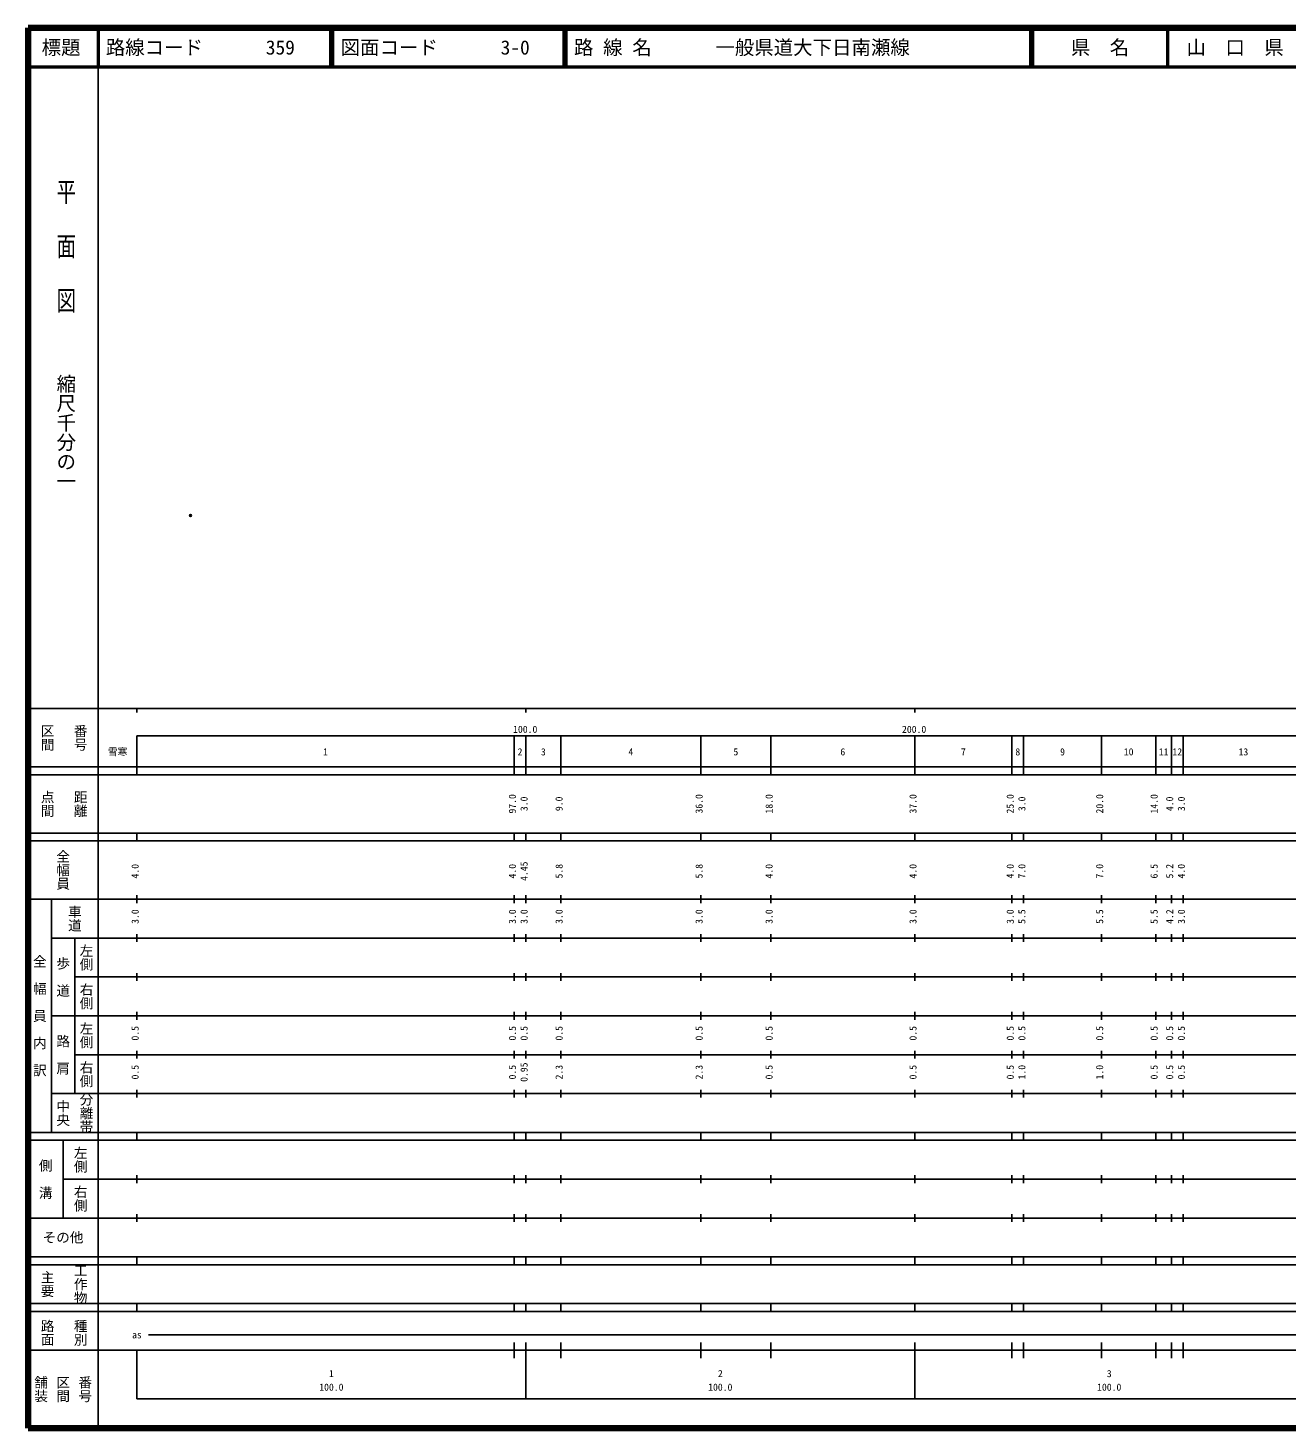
# Model space of a CAD drawing. Units: millimetres on the paper. Extents: x 40 to 680, y 20 to 380.
# Drawn here: x 40 to 363.7, y 20 to 380 of the extents above; entities that cross this region are included whole.
import ezdxf
from ezdxf.enums import TextEntityAlignment as Align

# ---------------------------------------------------------------- set-up
doc = ezdxf.new("R2010")
doc.units = ezdxf.units.MM
doc.header["$PDMODE"] = 32
doc.header["$PDSIZE"] = 0.5
doc.layers.add('M-OTRS', color=6, linetype='Continuous')
doc.layers.add('M-TTL-TXT', color=7, linetype='Continuous')
for name, color, linetype, lineweight in [('M-TTL', 2, 'Continuous', 140), ('M-TTL-BAND', 7, 'Continuous', 25), ('M-TTL-LINE', 7, 'Continuous', 50)]:
    doc.layers.add(name, color=color, linetype=linetype, lineweight=lineweight)
doc.styles.add('@ＭＳ ゴシック', font='')
doc.styles.add('ＭＳ ゴシック', font='')
doc.styles.get('@ＭＳ ゴシック').set_extended_font_data('@MS Gothic')
doc.styles.get('ＭＳ ゴシック').set_extended_font_data('MS Gothic')

msp = doc.modelspace()

# ---------------------------------------------------------------- linework, layer by layer
at = {"layer": 'M-OTRS'}
msp.add_point((81.791, 254.64), dxfattribs=at)
at = {"layer": 'M-TTL'}
for p, q in [((40, 380), (40, 20)), ((680, 380), (40, 380)), ((40, 20), (680, 20))]:
    msp.add_line(p, q, dxfattribs=at)
at = {"layer": 'M-TTL-BAND'}
for p, q in [((58, 370), (58, 20)), ((40, 205), (579, 205)), ((68, 205), (68, 204)), ((168, 205), (168, 204)), ((268, 205), (268, 204)), ((68, 198), (579, 198)), ((68, 198), (68, 188)), ((165, 188), (165, 198)), ((168, 188), (168, 198)), ((177, 188), (177, 198)), ((213, 188), (213, 198)), ((231, 188), (231, 198)), ((268, 188), (268, 198)), ((293, 188), (293, 198)), ((296, 188), (296, 198)), ((316, 188), (316, 198)), ((330, 188), (330, 198)), ((334, 188), (334, 198)), ((337, 188), (337, 198)), ((40, 190), (579, 190)), ((40, 188), (579, 188)), ((40, 173), (579, 173)), ((68, 171), (68, 173)), ((165, 171), (165, 173)), ((168, 171), (168, 173)), ((177, 171), (177, 173)), ((213, 171), (213, 173)), ((231, 171), (231, 173)), ((268, 171), (268, 173)), ((293, 171), (293, 173)), ((296, 171), (296, 173)), ((316, 171), (316, 173)), ((330, 171), (330, 173)), ((334, 171), (334, 173)), ((337, 171), (337, 173)), ((40, 171), (579, 171)), ((40, 156), (579, 156)), ((46, 96), (46, 156)), ((68, 155), (68, 157)), ((165, 155), (165, 157)), ((168, 155), (168, 157)), ((177, 155), (177, 157)), ((213, 155), (213, 157)), ((231, 155), (231, 157)), ((268, 155), (268, 157)), ((293, 155), (293, 157)), ((296, 155), (296, 157)), ((316, 155), (316, 157)), ((330, 155), (330, 157)), ((334, 155), (334, 157)), ((337, 155), (337, 157)), ((46, 146), (579, 146)), ((52, 146), (52, 106)), ((68, 145), (68, 147)), ((165, 145), (165, 147)), ((168, 145), (168, 147)), ((177, 145), (177, 147)), ((213, 145), (213, 147)), ((231, 145), (231, 147)), ((268, 145), (268, 147)), ((293, 145), (293, 147)), ((296, 145), (296, 147)), ((316, 145), (316, 147)), ((330, 145), (330, 147)), ((334, 145), (334, 147)), ((337, 145), (337, 147)), ((68, 135), (68, 137)), ((165, 135), (165, 137)), ((168, 135), (168, 137)), ((177, 135), (177, 137)), ((213, 135), (213, 137)), ((231, 135), (231, 137)), ((268, 135), (268, 137)), ((293, 135), (293, 137)), ((296, 135), (296, 137)), ((316, 135), (316, 137)), ((330, 135), (330, 137)), ((334, 135), (334, 137)), ((337, 135), (337, 137)), ((52, 136), (579, 136)), ((46, 126), (579, 126)), ((68, 125), (68, 127)), ((165, 125), (165, 127)), ((168, 125), (168, 127)), ((177, 125), (177, 127)), ((213, 125), (213, 127)), ((231, 125), (231, 127)), ((268, 125), (268, 127)), ((293, 125), (293, 127)), ((296, 125), (296, 127)), ((316, 125), (316, 127)), ((330, 125), (330, 127)), ((334, 125), (334, 127)), ((337, 125), (337, 127)), ((52, 116), (579, 116)), ((68, 115), (68, 117)), ((165, 115), (165, 117)), ((168, 115), (168, 117)), ((177, 115), (177, 117)), ((213, 115), (213, 117)), ((231, 115), (231, 117)), ((268, 115), (268, 117)), ((293, 115), (293, 117)), ((296, 115), (296, 117)), ((316, 115), (316, 117)), ((330, 115), (330, 117)), ((334, 115), (334, 117)), ((337, 115), (337, 117)), ((46, 106), (579, 106)), ((68, 105), (68, 107)), ((165, 105), (165, 107)), ((168, 105), (168, 107)), ((177, 105), (177, 107)), ((213, 105), (213, 107)), ((231, 105), (231, 107)), ((268, 105), (268, 107)), ((293, 105), (293, 107)), ((296, 105), (296, 107)), ((316, 105), (316, 107)), ((330, 105), (330, 107)), ((334, 105), (334, 107)), ((337, 105), (337, 107)), ((40, 96), (579, 96)), ((40, 94), (579, 94)), ((49, 94), (49, 74)), ((68, 94), (68, 96)), ((165, 94), (165, 96)), ((168, 94), (168, 96)), ((177, 94), (177, 96)), ((213, 94), (213, 96)), ((231, 94), (231, 96)), ((268, 94), (268, 96)), ((293, 94), (293, 96)), ((296, 94), (296, 96)), ((316, 94), (316, 96)), ((330, 94), (330, 96)), ((334, 94), (334, 96)), ((337, 94), (337, 96)), ((49, 84), (579, 84)), ((68, 83), (68, 85)), ((165, 83), (165, 85)), ((168, 83), (168, 85)), ((177, 83), (177, 85)), ((213, 83), (213, 85)), ((231, 83), (231, 85)), ((268, 83), (268, 85)), ((293, 83), (293, 85)), ((296, 83), (296, 85)), ((316, 83), (316, 85)), ((330, 83), (330, 85)), ((334, 83), (334, 85)), ((337, 83), (337, 85)), ((40, 74), (579, 74)), ((68, 73), (68, 75)), ((165, 73), (165, 75)), ((168, 73), (168, 75)), ((177, 73), (177, 75)), ((213, 73), (213, 75)), ((231, 73), (231, 75)), ((268, 73), (268, 75)), ((293, 73), (293, 75)), ((296, 73), (296, 75)), ((316, 73), (316, 75)), ((330, 73), (330, 75)), ((334, 73), (334, 75)), ((337, 73), (337, 75)), ((40, 64), (579, 64)), ((40, 62), (579, 62)), ((68, 62), (68, 64)), ((165, 62), (165, 64)), ((168, 62), (168, 64)), ((177, 62), (177, 64)), ((213, 62), (213, 64)), ((231, 62), (231, 64)), ((268, 62), (268, 64)), ((293, 62), (293, 64)), ((296, 62), (296, 64)), ((316, 62), (316, 64)), ((330, 62), (330, 64)), ((334, 62), (334, 64)), ((337, 62), (337, 64)), ((40, 52), (579, 52)), ((68, 50), (68, 52)), ((165, 50), (165, 52)), ((168, 50), (168, 52)), ((177, 50), (177, 52)), ((213, 50), (213, 52)), ((231, 50), (231, 52)), ((268, 50), (268, 52)), ((293, 50), (293, 52)), ((296, 50), (296, 52)), ((316, 50), (316, 52)), ((330, 50), (330, 52)), ((334, 50), (334, 52)), ((337, 50), (337, 52)), ((40, 50), (579, 50)), ((71, 44), (565, 44)), ((40, 40), (579, 40)), ((68, 40), (68, 27.5)), ((165, 38), (165, 42)), ((168, 27.5), (168, 42)), ((177, 38), (177, 42)), ((213, 38), (213, 42)), ((231, 38), (231, 42)), ((268, 27.5), (268, 42)), ((293, 38), (293, 42)), ((296, 38), (296, 42)), ((316, 38), (316, 42)), ((330, 38), (330, 42)), ((334, 38), (334, 42)), ((337, 38), (337, 42)), ((68, 27.5), (579, 27.5))]:
    msp.add_line(p, q, dxfattribs=at)
at = {"layer": 'M-TTL-LINE'}
for p, q in [((58, 380), (58, 370)), ((117.75, 380), (117.75, 370)), ((118.25, 380), (118.25, 370)), ((177.75, 380), (177.75, 370)), ((178.25, 380), (178.25, 370)), ((297.75, 380), (297.75, 370)), ((298.25, 380), (298.25, 370)), ((333, 380), (333, 370)), ((40, 370), (680, 370))]:
    msp.add_line(p, q, dxfattribs=at)

# ---------------------------------------------------------------- texts
at = {"layer": 'M-TTL-BAND', "style": '@ＭＳ ゴシック', "width": 1.4}
msp.add_text('平  面  図', height=3.666, rotation=270, dxfattribs=at).set_placement((49.777, 306.475), align=Align.MIDDLE_RIGHT)
at = {"layer": 'M-TTL-BAND', "style": '@ＭＳ ゴシック'}
msp.add_text('縮尺千分の一', height=3.666, rotation=270, dxfattribs=at).set_placement((49.777, 261.03), align=Align.MIDDLE_RIGHT)
for s, p in [('区間', (45, 197.5)), ('番号', (53.5, 197.5)), ('点間', (45, 180.5)), ('距離', (53.5, 180.5)), ('全幅員', (49, 163.5)), ('車道', (52, 151)), ('左側', (55, 141)), ('全\u3000幅\u3000員\u3000内\u3000訳', (43, 126)), ('歩\u3000道', (49, 136)), ('右側', (55, 131)), ('左側', (55, 121)), ('路\u3000肩', (49, 116)), ('右側', (55, 111)), ('分離帯', (55, 101)), ('中央', (49, 101)), ('左側', (53.5, 89)), ('側\u3000溝', (44.5, 84)), ('右側', (53.5, 79)), ('工作物', (53.5, 57)), ('主要', (45, 57)), ('路面', (45, 44.5)), ('種別', (53.5, 44.5)), ('舗装', (43.333, 30)), ('区間', (49, 30)), ('番号', (54.667, 30))]:
    msp.add_text(s, height=2.566, rotation=270, dxfattribs=at).set_placement(p, align=Align.MIDDLE_CENTER)
at = {"layer": 'M-TTL-BAND', "style": 'ＭＳ ゴシック'}
for s, p in [('100.0', (167.844, 198.195)), ('200.0', (267.844, 198.195)), ('雪寒', (63.039, 192.405)), ('1', (116.5, 192.405)), ('2', (166.5, 192.405)), ('3', (172.5, 192.405)), ('4', (195, 192.405)), ('5', (222, 192.405)), ('6', (249.5, 192.405)), ('7', (280.5, 192.405)), ('8', (294.5, 192.405)), ('9', (306, 192.405)), ('10', (323, 192.405)), ('11', (332, 192.405)), ('12', (335.5, 192.405)), ('13', (352.5, 192.405)), ('as', (68, 42.5)), ('1', (118, 32.523)), ('2', (218, 32.523)), ('3', (318, 32.523)), ('100.0', (118, 29.033)), ('100.0', (218, 29.033)), ('100.0', (318, 29.033))]:
    msp.add_text(s, height=1.833, dxfattribs=at).set_placement(p, align=Align.BOTTOM_CENTER)
for s, p in [('97.0', (166, 180.5)), ('3.0', (169, 180.5)), ('9.0', (178, 180.5)), ('36.0', (214, 180.5)), ('18.0', (232, 180.5)), ('37.0', (269, 180.5)), ('25.0', (294, 180.5)), ('3.0', (297, 180.5)), ('20.0', (317, 180.5)), ('14.0', (331, 180.5)), ('4.0', (335, 180.5)), ('3.0', (338, 180.5)), ('4.0', (69, 163.174)), ('4.0', (166, 163.174)), ('4.45', (169, 163.174)), ('5.8', (178, 163.174)), ('5.8', (214, 163.174)), ('4.0', (232, 163.174)), ('4.0', (269, 163.174)), ('4.0', (294, 163.174)), ('7.0', (297, 163.174)), ('7.0', (317, 163.174)), ('6.5', (331, 163.174)), ('5.2', (335, 163.174)), ('4.0', (338, 163.174)), ('3.0', (69, 151.5)), ('3.0', (166, 151.5)), ('3.0', (169, 151.5)), ('3.0', (178, 151.5)), ('3.0', (214, 151.5)), ('3.0', (232, 151.5)), ('3.0', (269, 151.5)), ('3.0', (294, 151.5)), ('5.5', (297, 151.5)), ('5.5', (317, 151.5)), ('5.5', (331, 151.5)), ('4.2', (335, 151.5)), ('3.0', (338, 151.5)), ('0.5', (69, 121.5)), ('0.5', (166, 121.5)), ('0.5', (169, 121.5)), ('0.5', (178, 121.5)), ('0.5', (214, 121.5)), ('0.5', (232, 121.5)), ('0.5', (269, 121.5)), ('0.5', (294, 121.5)), ('0.5', (297, 121.5)), ('0.5', (317, 121.5)), ('0.5', (331, 121.5)), ('0.5', (335, 121.5)), ('0.5', (338, 121.5)), ('0.5', (69, 111.5)), ('0.5', (166, 111.5)), ('0.95', (169, 111.5)), ('2.3', (178, 111.5)), ('2.3', (214, 111.5)), ('0.5', (232, 111.5)), ('0.5', (269, 111.5)), ('0.5', (294, 111.5)), ('1.0', (297, 111.5)), ('1.0', (317, 111.5)), ('0.5', (331, 111.5)), ('0.5', (335, 111.5)), ('0.5', (338, 111.5))]:
    msp.add_text(s, height=1.833, rotation=90, dxfattribs=at).set_placement(p, align=Align.BOTTOM_CENTER)
msp.add_text('その他', height=2.566, dxfattribs=at).set_placement((49, 69), align=Align.MIDDLE_CENTER)
at = {"layer": 'M-TTL-TXT', "style": 'ＭＳ ゴシック'}
for s, p in [('標題', (48.5, 375)), ('県\u3000名', (315.625, 375)), ('山\u3000口\u3000県', (350.375, 375))]:
    msp.add_text(s, height=3.666, dxfattribs=at).set_placement(p, align=Align.MIDDLE_CENTER)
for s, p in [('路線コード', (60, 375)), ('359', (101.142, 375)), ('図面コード', (120.38, 375)), ('3-0', (161.521, 375)), ('路 線 名', (180.38, 375)), ('一般県道大下日南瀬線', (216.734, 375))]:
    msp.add_text(s, height=3.666, dxfattribs=at).set_placement(p, align=Align.MIDDLE_LEFT)

doc.saveas('drawing.dxf')
